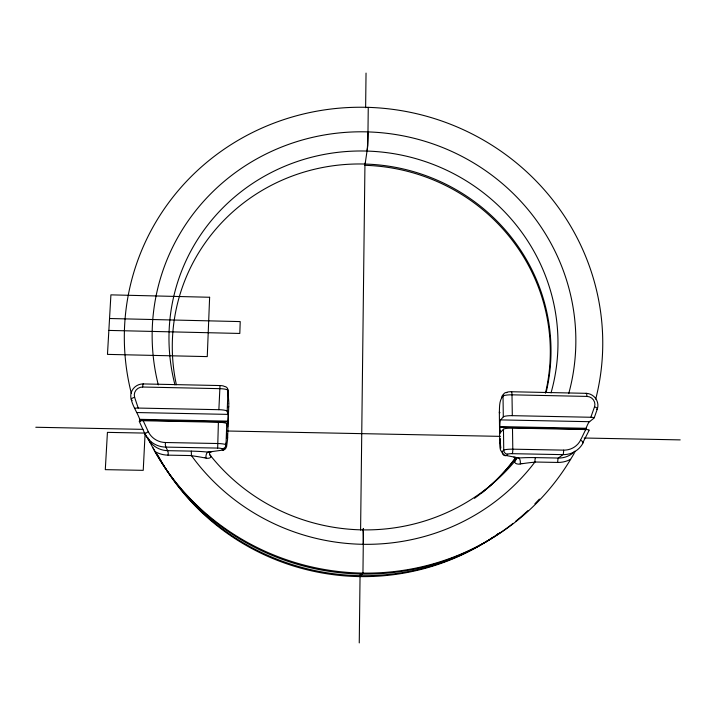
<?xml version="1.0" encoding="UTF-8"?>
<svg xmlns="http://www.w3.org/2000/svg" width="716" height="716" viewBox="0 0 716 716"><rect width="100%" height="100%" fill="white"/><g stroke="black" fill="none" stroke-linecap="round" stroke-linejoin="round"><path stroke-width="1.07" d="M362.949 573.113L362.153 574.053L362.949 573.095L363.46 528.426L362.412 530.332M368.257 107.364L367.818 145.688L364.936 165.315A189.096 184.012 12.6 0 1 545.431 393.2M359.253 642.914L360.067 574.76M360.595 530.064L364.963 163.132M365.625 107.722L366.037 73.086M360.819 573.552L360.792 575.691L360.041 576.595M228.834 403.144L227.957 390.354A3.956 3.849 -16.2 0 0 224.153 386.407A3.929 0.761 1.9 0 0 220.009 385.557L143.307 383.928A12.047 11.599 -24.4 0 0 131.225 399.233C132.907 407.225 138.251 413.526 140.381 421.393M228.825 403.672L227.554 439.588L226.587 446.578L226.005 444.896L226.757 423.729A7.957 1.325 1.7 0 0 218.398 422.225L143.218 420.731A4.278 0.707 2.2 0 0 139.396 421.044M226.757 423.729L227.652 426.781L228.153 415.889L227.205 411.261L227.957 390.354A7.903 1.513 1.8 0 0 219.651 388.654L142.672 387.025A8.046 7.751 -24.3 0 0 134.608 397.264A4.027 0.841 -17 0 0 131.225 399.233L132.093 400.611M226.623 438.147L226.793 433.323M218.398 422.225L217.673 448.082A3.974 0.591 1.6 0 1 221.862 448.762A4.001 3.92 -26.3 0 0 226.005 444.896A7.983 1.208 1.6 0 0 217.601 443.517L165.503 442.515A20.137 19.502 -26.6 0 1 148.31 431.757L143.218 420.731M227.205 411.261A7.939 1.396 1.8 0 0 218.872 409.686L220.009 385.557M574.903 451.161A23.386 22.411 43.6 0 1 558.39 458.043L535.55 457.614A3.893 0.689 -89.6 0 0 534.942 462.017L531.344 466.617A212.151 205.966 12.6 0 1 195.012 460.379L191.432 455.582L191.306 451.116L167.857 450.677A23.744 23.019 -27.1 0 1 147.603 438.004L146.511 436.357M165.503 442.515C164.098 447.312 169.406 450.364 168.027 455.143L191.432 455.582M226.229 442.774L225.889 444.887M595.721 399.089L595.802 398.758A239.547 232.61 12.6 0 0 365.715 107.293A239.547 232.61 12.6 0 0 130.267 388.958L131.341 393.388M506.847 392.413A3.884 0.743 -0.5 0 1 511.313 391.741L586.019 393.326A3.893 0.832 -89.2 0 1 586.95 396.413A7.903 7.518 41.2 0 1 594.54 406.813L590.825 417.267L512.307 415.665A7.858 1.369 -0.4 0 0 503.303 416.873L500.654 419.898A5.8 0.868 -89.3 0 0 499.858 426.584L499.866 427.345A5.809 0.868 -89.3 0 0 500.815 432.106L503.464 429.233A7.876 1.298 -0.4 0 1 512.486 428.087L585.697 429.546A4.207 0.689 -0.9 0 1 589.026 429.949M585.786 429.054L499.866 427.345M589.152 430.28L582.573 443.186M585.697 429.546L580.533 440.206A19.824 18.974 43.3 0 1 563.608 450.131L512.799 449.174A7.903 1.19 -0.3 0 0 503.742 450.203C499.67 455.072 499.84 444.788 499.714 442.551L499.338 412.201C499.652 406.813 499.052 400.396 503.026 396.145A3.911 3.777 36.6 0 1 506.838 392.404L506.579 392.735M224.743 448.771L223.061 450.436L221.871 448.762M575.342 451.438L575.029 451.966M147.603 438.004L154.844 451.501A239.547 232.61 12.6 0 0 361.902 573.077A239.547 232.61 12.6 0 0 570.616 459.332L574.223 453.317M516.164 459.386C511.627 463.529 518.572 465.078 521.758 463.637M212.401 451.411L210.423 452.172L206.423 451.957A29.669 4.251 1.7 0 0 191.315 451.134M580.533 440.206A3.983 0.922 27.3 0 1 583.191 442.73A23.789 22.769 43.3 0 1 562.928 454.642L512.235 453.675A3.929 0.582 -0.3 0 0 507.716 454.186C506.463 456.862 503.232 455.725 502.471 453.505M596.723 409.4L597.368 408.872A11.823 11.259 41.2 0 0 586.019 393.326M534.942 462.017L557.737 462.438A27.154 26.027 43.7 0 0 570.607 459.314M134.51 408.371A4.198 0.734 2.4 0 1 138.215 408.066L218.872 409.686M136.81 412.541L228.037 414.385M500.654 419.898L589.537 421.697L594.146 418.028L597.368 408.872A3.956 0.949 18.2 0 0 594.54 406.813M228.109 421.151L139.584 419.325M499.858 426.584L586.091 428.302M228.082 421.921L139.889 420.113M35.8 427.255L143.012 429.358M226.775 430.996L500.395 436.366M584.158 438.013L680.2 439.892M217.673 448.082L165.691 447.097A24.156 23.404 -26.7 0 1 145.088 434.209L139.226 421.321M586.95 396.413L511.994 394.829A7.822 1.477 -0.5 0 0 503.026 396.145L503.303 416.873M109.602 318.513L240.218 321.591L239.815 333.45L108.913 330.416M501.719 451.823L502.265 453.094M204.588 457.721C207.327 459.216 213.851 458.007 209.466 454.463M513.882 457.103L516.218 457.936L520.469 457.873A29.302 4.153 -0.3 0 1 535.532 457.622M146.359 436.125L145.088 434.209A4.045 0.77 -26.2 0 1 148.302 431.757M138.206 408.048L134.599 397.264M500.833 448.046L500.52 445.209M500.493 444.779L500.377 438.666M512.307 415.665L511.994 394.829A3.902 0.618 -89.1 0 0 511.313 391.741M512.486 428.087L512.799 449.174A3.956 0.626 -89.5 0 1 512.235 453.675M503.464 429.233L503.742 450.203A3.965 3.84 44.1 0 0 507.698 454.186M500.278 431.095L500.305 433.261M539.381 499.079A236.933 230.221 12.6 0 1 534.897 503.787M527.916 510.615A236.933 230.221 12.6 0 1 515.618 521.346M513.059 523.396A236.933 230.221 12.6 0 1 153.081 447.813M150.566 442.953A236.933 230.221 12.6 0 1 148.176 438.049M500.26 532.427A232.512 226.175 12.6 0 1 156.768 453.738M151.389 443.231A232.512 226.175 12.6 0 1 150.476 441.298M497.996 533.787A230.051 223.92 12.6 0 1 496.26 535.013M493.637 536.83A230.051 223.92 12.6 0 1 158.245 455.949M515.314 458.079A189.096 184.012 12.6 0 1 481.528 493.055M515.466 458.15A189.597 184.468 12.6 0 1 474.475 498.3M176.369 384.743A189.597 184.468 12.6 0 1 363.379 164.009A189.597 184.468 12.6 0 1 546.156 392.279M568.728 393.603A212.151 205.957 12.6 0 0 367.979 131.914A14.651 0.671 -88.3 0 1 367.031 151.076A194.788 189.212 12.6 0 1 551.025 392.905M174.99 384.94A194.77 189.194 12.6 0 1 366.995 151.067M362.663 529.885A15.797 0.77 -89.1 0 1 363.28 544.312M158.299 384.904A212.151 205.966 12.6 0 1 367.961 131.896M209.707 451.939A3.902 3.607 -44.1 0 0 210.209 455.242A194.77 189.194 12.6 0 0 515.081 460.952A3.857 3.643 35.9 0 0 515.681 457.318M168.027 455.152A27.575 26.734 -27.2 0 1 154.853 451.492M206.047 458.025A3.929 1.897 -83 0 1 208.016 452.127L222.345 450.158A3.974 3.893 -26.6 0 0 226.444 446.319M191.512 455.725A28.55 3.992 8.2 0 1 204.284 457.793M228.744 406.661A3.884 0.698 1.7 0 1 227.733 407.127M142.672 387.025A3.956 0.456 -88.4 0 1 143.307 383.928M227.652 437.27A3.911 0.618 1.6 0 1 226.641 437.691M227.339 389.388A3.929 3.831 -16.4 0 1 228.386 392.117M585.697 429.663A6.095 0.618 -66.3 0 1 586.001 428.929M586.055 428.338A6.041 0.832 -67.5 0 1 589.653 421.348M590.807 417.285A4.135 0.707 -1.1 0 1 594.038 417.67M520.255 463.878A3.884 1.539 85.4 0 0 518.751 457.98L506.275 455.528A3.938 3.813 44.3 0 1 502.346 451.581M522.018 463.726A28.201 3.589 -6.8 0 1 534.763 462.151M500.045 412.702A3.849 0.68 -0.4 0 1 499.338 412.201M557.737 462.438A3.884 0.752 -89.7 0 1 558.39 458.043L562.928 454.642A3.947 0.779 -89.7 0 0 563.608 450.149M500.43 442.998A3.866 0.6 -0.3 0 1 499.714 442.551M501.648 397.863A3.893 3.75 36.7 0 1 503.679 394.534M209.627 297.265L207.264 356.604L107.472 354.384L110.908 294.858L209.627 297.265M145.115 433.099L143.236 470.34L105.297 469.651L107.427 432.366L145.115 433.099"/></g></svg>
